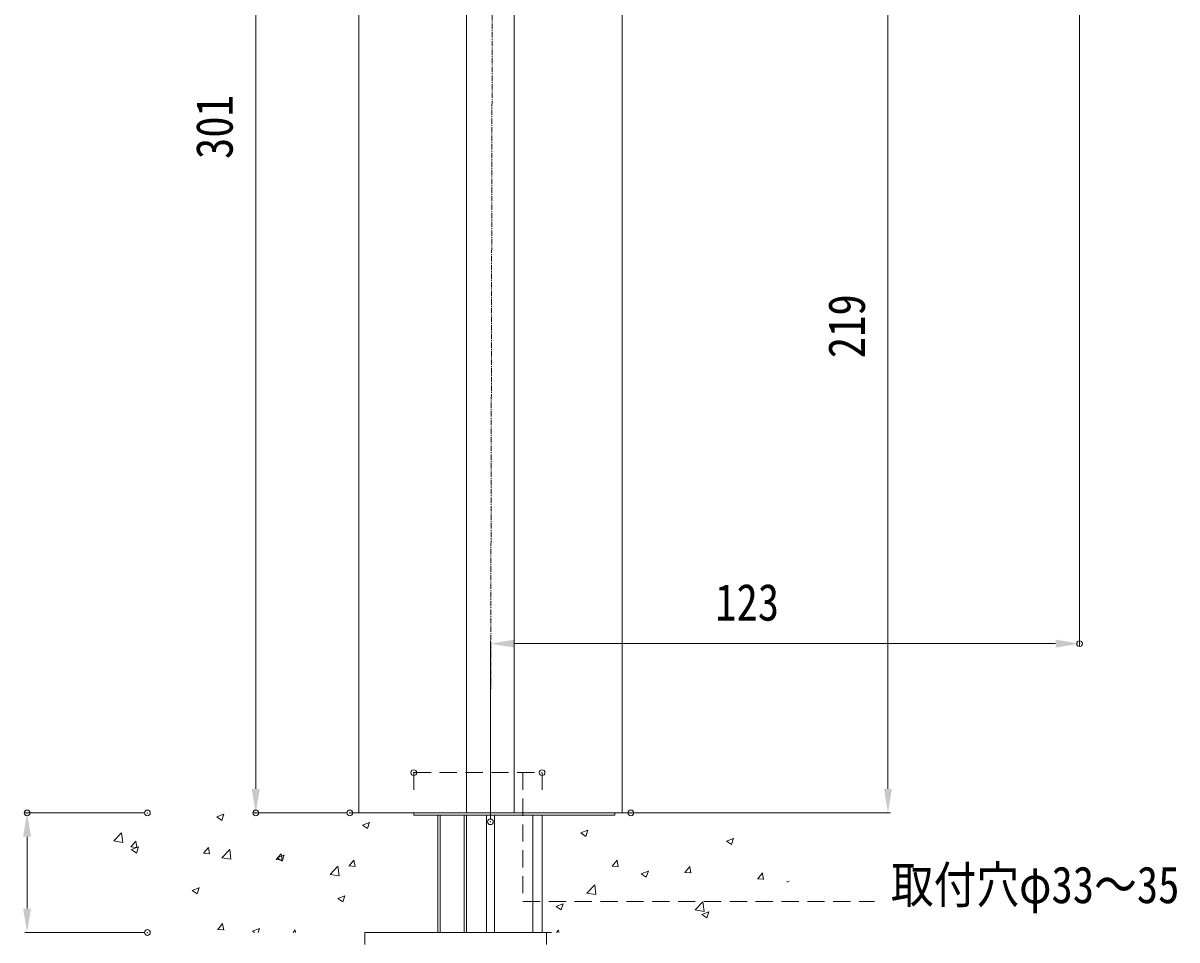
# Model space of a CAD drawing. Units: millimetres, scale not verified. Extents: x -426 to 426, y -295 to 295.
# Drawn here: x -221.6 to 19.4, y -93 to 98.6 of the extents above; entities that cross this region are included whole.
import ezdxf
from ezdxf.enums import TextEntityAlignment as Align

# ---------------------------------------------------------------- set-up
doc = ezdxf.new("R2010")
doc.units = ezdxf.units.MM
doc.header["$LTSCALE"] = 3
doc.header["$PDMODE"] = 32
doc.header["$PDSIZE"] = 1.2
doc.linetypes.add('DASHED1', pattern=[1.8, 1.2, -0.6])
doc.linetypes.add('USER1', pattern=[0.6, 0.375, -0.075, 0.075, -0.075])
doc.layers.add('0-0_0', color=7, linetype='Continuous', lineweight=18)
doc.layers.add('0-B_02___PRT_ALL_AXES', color=7, linetype='Continuous', lineweight=18)
doc.styles.add('ＭＳ ゴシック', font='')
doc.styles.get('ＭＳ ゴシック').set_extended_font_data('MS Gothic')

# ---------------------------------------------------------------- blocks, each defined once
blk = doc.blocks.new('X57')
at = {"layer": '0-0_0'}
for p, q in [((2602.194, -722.903), (2603.247, -723.613)), ((2602.2, -722.904), (2603.682, -722.336)), ((2603.247, -723.611), (2603.676, -722.332)), ((2632.614, -724.598), (2633.667, -725.308)), ((2632.619, -724.6), (2634.101, -724.031)), ((2633.666, -725.307), (2634.095, -724.027)), ((2608.765, -729.821), (2610.03, -729.932)), ((2608.777, -729.822), (2609.797, -728.606)), ((2610.027, -729.958), (2609.782, -728.631)), ((2623.959, -731.15), (2624.979, -729.934)), ((2625.209, -731.286), (2624.964, -729.959)), ((2614.829, -731.425), (2615.882, -732.135)), ((2614.834, -731.427), (2616.316, -730.858)), ((2615.882, -732.133), (2616.311, -730.854)), ((2623.947, -731.149), (2625.212, -731.26)), ((2639.129, -732.478), (2640.394, -732.588)), ((2639.141, -732.478), (2640.161, -731.262)), ((2640.391, -732.614), (2640.146, -731.288)), ((2603.471, -735.487), (2605.12, -733.769)), ((2605.354, -735.779), (2605.12, -733.769)), ((2645.248, -733.12), (2645.348, -733.188)), ((2645.254, -733.122), (2645.694, -732.953)), ((2603.472, -735.494), (2605.355, -735.786)), ((2626.061, -738.991), (2627.71, -737.272)), ((2627.944, -739.283), (2627.71, -737.273)), ((2597.044, -738.252), (2598.097, -738.962)), ((2597.05, -738.254), (2598.532, -737.685)), ((2598.097, -738.96), (2598.526, -737.681)), ((2626.062, -738.998), (2627.945, -739.29)), ((2627.469, -739.949), (2628.951, -739.38)), ((2628.516, -740.656), (2628.945, -739.376)), ((2627.463, -739.947), (2628.516, -740.657)), ((2597.123, -743.71), (2597.552, -743.199)), ((2597.627, -743.71), (2597.537, -743.224))]:
    blk.add_line(p, q, dxfattribs=at)
blk = doc.blocks.new('X58')
at = {"layer": '0-0_0'}
for p, q in [((2526.158, -719.559), (2527.211, -720.269)), ((2526.163, -719.56), (2527.645, -718.991)), ((2527.211, -720.267), (2527.64, -718.988)), ((2504.642, -724.574), (2506.291, -722.856)), ((2506.525, -724.866), (2506.291, -722.856)), ((2556.578, -721.254), (2557.63, -721.964)), ((2556.583, -721.255), (2558.065, -720.686)), ((2557.63, -721.962), (2558.059, -720.683)), ((2504.643, -724.581), (2506.526, -724.873)), ((2508.247, -725.819), (2509.267, -724.603)), ((2509.498, -725.954), (2509.253, -724.627)), ((2508.236, -725.819), (2509.501, -725.93)), ((2508.374, -726.386), (2509.426, -727.096)), ((2508.379, -726.387), (2509.861, -725.818)), ((2509.426, -727.094), (2509.855, -725.815)), ((2523.418, -727.147), (2524.683, -727.258)), ((2523.429, -727.148), (2524.449, -725.932)), ((2524.68, -727.282), (2524.435, -725.955)), ((2527.232, -728.078), (2528.881, -726.359)), ((2529.115, -728.37), (2528.881, -726.36)), ((2538.611, -728.476), (2539.631, -727.26)), ((2538.798, -728.082), (2540.28, -727.513)), ((2539.862, -728.611), (2539.617, -727.284)), ((2539.846, -728.789), (2540.275, -727.51)), ((2527.233, -728.085), (2529.116, -728.377)), ((2538.6, -728.475), (2539.865, -728.586)), ((2538.793, -728.081), (2539.846, -728.791)), ((2549.822, -731.581), (2551.471, -729.863)), ((2551.705, -731.873), (2551.471, -729.863)), ((2553.782, -729.804), (2555.047, -729.914)), ((2553.793, -729.804), (2554.814, -728.588)), ((2555.044, -729.939), (2554.799, -728.612)), ((2549.823, -731.588), (2551.706, -731.88)), ((2521.008, -734.908), (2522.061, -735.618)), ((2521.013, -734.909), (2522.495, -734.34)), ((2522.061, -735.616), (2522.49, -734.337)), ((2551.427, -736.603), (2552.48, -737.313)), ((2551.433, -736.604), (2552.915, -736.036)), ((2552.48, -737.311), (2552.909, -736.032)), ((2526.366, -743.069), (2527.386, -741.853)), ((2527.617, -743.204), (2527.372, -741.877)), ((2526.355, -743.069), (2527.62, -743.179)), ((2533.643, -743.43), (2534.058, -743.71)), ((2533.648, -743.431), (2535.13, -742.862)), ((2534.839, -743.71), (2535.125, -742.859)), ((2542.125, -743.71), (2542.568, -743.181)), ((2542.647, -743.71), (2542.554, -743.205))]:
    blk.add_line(p, q, dxfattribs=at)

msp = doc.modelspace()

# ---------------------------------------------------------------- linework, layer by layer
at = {"layer": '0-0_0', "color": 1, "linetype": 'USER1'}
msp.add_line((-124.019, -66.462), (-123.33, 235.774), dxfattribs=at)
at = {"layer": '0-0_0', "color": 4}
for p, q in [((-173.029, 229.538), (-173.029, -61.462)), ((-0.959, 150.069), (-0.959, -31.597)), ((-40.987, -61.462), (-40.987, 147.427)), ((-124.019, -67.819), (-124.019, -30.597)), ((-119.019, -31.097), (-5.959, -31.097)), ((-196.154, -66.462), (-221.284, -66.462)), ((-153.876, -66.462), (-173.529, -66.462)), ((-94.162, -66.462), (-40.487, -66.462)), ((-220.784, -86.462), (-220.784, -71.462)), ((-196.154, -91.462), (-221.284, -91.462))]:
    msp.add_line(p, q, dxfattribs=at)
at = {"layer": '0-0_0'}
for p, q in [((-151.519, 197.538), (-151.519, -66.462)), ((-129.019, 197.538), (-129.019, -66.462)), ((-119.019, 197.538), (-119.019, -66.462)), ((-96.519, 164.439), (-96.519, -66.462)), ((-146.519, -66.462), (-91.519, -66.462)), ((-123.144, -91.462), (-123.144, -66.962)), ((-115.144, -91.462), (-115.144, -66.962)), ((-150.269, -91.462), (-150.269, -93.962)), ((-150.269, -91.462), (-111.269, -91.462)), ((-112.269, -91.462), (-112.269, -93.962))]:
    msp.add_line(p, q, dxfattribs=at)
at = {"layer": '0-0_0', "color": 4, "linetype": 'DASHED1', "lineweight": 9}
msp.add_line((-140.019, -58.054), (-140.019, -62.091), dxfattribs=at)
at = {"layer": '0-0_0', "lineweight": 15}
msp.add_line((-146.519, -66.462), (-153.376, -66.462), dxfattribs=at)
at = {"layer": '0-0_0', "color": 2}
for p, q in [((-134.519, -66.962), (-134.519, -91.462)), ((-129.519, -66.962), (-129.519, -91.462))]:
    msp.add_line(p, q, dxfattribs=at)
at = {"layer": '0-0_0', "color": 4, "linetype": 'DASHED1', "lineweight": 9}
for points in [[(-140.019, -58.054), (-113.219, -58.054), (-113.219, -62.091)], [(-117.217, -58.068), (-117.217, -84.98), (-43.762, -84.98)]]:
    msp.add_lwpolyline(points, dxfattribs=at)
at = {"layer": '0-0_0'}
for p in [(-0.959, -31.097), (-220.784, -66.462), (-195.654, -66.462), (-173.029, -66.462), (-153.376, -66.462), (-94.662, -66.462), (-124.019, -68.319), (-195.654, -91.462)]:
    msp.add_point(p, dxfattribs=at)
at = {"layer": '0-0_0', "color": 6}
for p in [(-140.019, -58.054), (-113.219, -58.054)]:
    msp.add_point(p, dxfattribs=at)
at = {"layer": '0-0_0', "color": 4}
for points in [[(-119.019, -30.264), (-119.019, -31.93), (-124.019, -31.097)], [(-5.959, -30.264), (-5.959, -31.93), (-0.959, -31.097)], [(-173.862, -61.462), (-172.195, -61.462), (-173.029, -66.462)], [(-41.821, -61.462), (-40.154, -61.462), (-40.987, -66.462)], [(-221.617, -71.462), (-219.951, -71.462), (-220.784, -66.462)], [(-221.617, -86.462), (-219.951, -86.462), (-220.784, -91.462)]]:
    msp.add_solid(points, dxfattribs=at)
at = {"layer": '0-B_02___PRT_ALL_AXES'}
for p, q in [((-140.019, -66.462), (-140.019, -66.962)), ((-98.019, -66.962), (-140.019, -66.962)), ((-135.019, -66.962), (-135.019, -91.462)), ((-129.019, -66.962), (-129.019, -91.462)), ((-124.819, -91.462), (-124.819, -66.962)), ((-123.144, -91.462), (-123.144, -66.962)), ((-115.144, -91.462), (-115.144, -66.962)), ((-113.219, -91.462), (-113.219, -66.962)), ((-98.019, -66.462), (-98.019, -66.962))]:
    msp.add_line(p, q, dxfattribs=at)

# ---------------------------------------------------------------- block references
at = {"layer": '0-0_0'}
for name in ['X58', 'X57']:
    msp.add_blockref(name, (-2707.337, 652.248), dxfattribs=at)

# ---------------------------------------------------------------- texts
at = {"layer": '0-0_0', "style": 'ＭＳ ゴシック', "width": 0.85}
for s, p in [('301', (-175.529, 70.177)), ('219', (-43.487, 28.55))]:
    msp.add_text(s, height=7.698, rotation=90, dxfattribs=at).set_placement(p, align=Align.BOTTOM_LEFT)
for s, p in [('123', (-77.065, -28.597)), ('取付穴φ33～35', (-40.371, -87.645))]:
    msp.add_text(s, height=7.698, dxfattribs=at).set_placement(p, align=Align.BOTTOM_LEFT)

doc.saveas('drawing.dxf')
